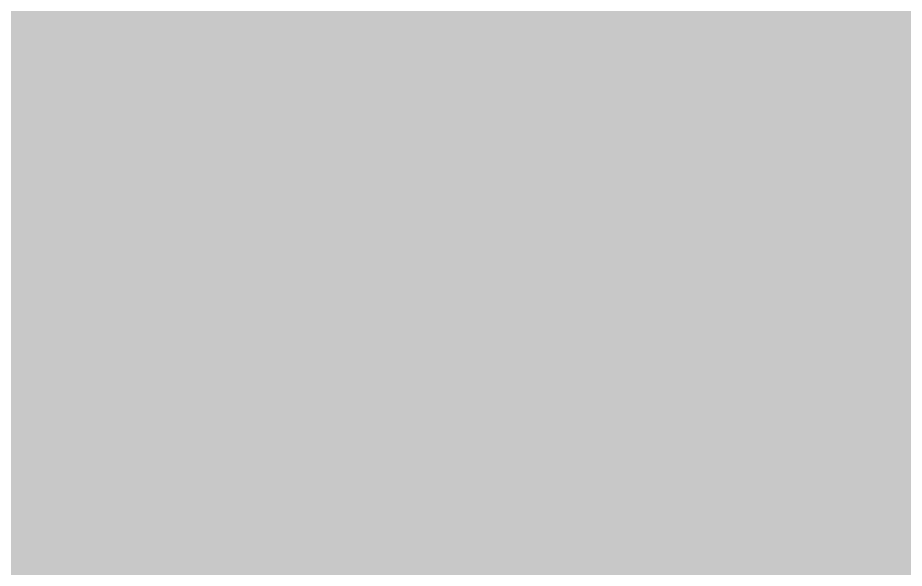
# Model space of a CAD drawing. Header units: millimetres. Extents: x 50 to 612415, y 2 to 4150.
# Drawn here: x 481853.36 to 481889.86, y 2144.99 to 2167.66 of the extents above; entities that cross this region are included whole.
import ezdxf

# ---------------------------------------------------------------- set-up
doc = ezdxf.new("R2010")
doc.units = ezdxf.units.MM
doc.layers.add('HATCH', color=8, linetype='Continuous', lineweight=9)

msp = doc.modelspace()

# ---------------------------------------------------------------- hatches: boundary and pattern name
at = {"layer": 'HATCH', "true_color": 0xccae87}
for points in [[(481638.376, 2278.652), (481129.454, 2229.31), (483655.087, 1297.024)], [(481853.458, 2197.997), (481638.376, 2278.652), (483655.087, 1297.024)], [(481638.376, 2273.174), (481129.454, 2223.832), (483655.087, 1291.545)], [(483655.087, 1291.545), (481129.454, 2223.832), (481638.376, 2273.174)], [(481853.458, 2192.518), (481638.376, 2273.174), (483655.087, 1291.545)], [(483655.087, 1291.545), (481638.376, 2273.174), (481853.458, 2192.518)], [(481638.376, 2266.326), (481129.454, 2216.984), (483655.087, 1284.697)], [(483655.087, 1284.697), (481129.454, 2216.984), (481638.376, 2266.326)], [(481853.458, 2185.67), (481638.376, 2266.326), (483655.087, 1284.697)], [(483655.087, 1284.697), (481638.376, 2266.326), (481853.458, 2185.67)], [(481638.376, 2263.587), (481131.352, 2215.51), (483652.557, 1282.907)], [(483652.557, 1282.907), (481131.352, 2215.51), (481638.376, 2263.587)], [(481853.458, 2182.931), (481638.376, 2263.587), (483652.557, 1282.907)], [(483652.557, 1282.907), (481638.376, 2263.587), (481853.458, 2182.931)], [(481638.376, 2262.902), (481131.826, 2215.141), (483651.924, 1282.46)], [(483651.924, 1282.46), (481131.826, 2215.141), (481638.376, 2262.902)], [(481853.458, 2182.246), (481638.376, 2262.902), (483651.924, 1282.46)], [(483651.924, 1282.46), (481638.376, 2262.902), (481853.458, 2182.246)], [(481638.376, 2259.478), (481134.198, 2213.299), (483648.761, 1280.222)], [(483648.761, 1280.222), (481134.198, 2213.299), (481638.376, 2259.478)], [(481853.458, 2178.822), (481638.376, 2259.478), (483648.761, 1280.222)], [(483648.761, 1280.222), (481638.376, 2259.478), (481853.458, 2178.822)], [(483643.701, 1276.641), (481137.994, 2210.351), (481638.376, 2254)], [(483643.701, 1276.641), (481638.376, 2254), (481853.458, 2173.344)], [(483655.087, 1284.697), (481853.458, 2185.67), (482068.54, 2105.014)], [(482068.54, 2105.014), (481853.458, 2185.67), (483655.087, 1284.697)], [(482068.54, 2102.275), (481853.458, 2182.931), (483652.557, 1282.907)], [(483652.557, 1282.907), (481853.458, 2182.931), (482068.54, 2102.275)], [(482068.54, 2101.59), (481853.458, 2182.246), (483651.924, 1282.46)], [(483651.924, 1282.46), (481853.458, 2182.246), (482068.54, 2101.59)], [(482064.909, 2104.656), (481855.977, 2178.113), (481853.458, 2178.822)], [(481853.458, 2178.822), (481855.977, 2178.113), (482064.909, 2104.656)], [(482064.192, 2103.257), (482064.909, 2104.656), (481853.458, 2178.822)], [(481853.458, 2178.822), (482064.909, 2104.656), (482064.192, 2103.257)], [(482064.223, 2101.812), (482064.192, 2103.257), (481853.458, 2178.822)], [(481853.458, 2178.822), (482064.192, 2103.257), (482064.223, 2101.812)], [(482065.002, 2100.42), (482064.223, 2101.812), (481853.458, 2178.822)], [(481853.458, 2178.822), (482064.223, 2101.812), (482065.002, 2100.42)], [(482066.474, 2099.177), (482065.002, 2100.42), (481853.458, 2178.822)], [(481853.458, 2178.822), (482065.002, 2100.42), (482066.474, 2099.177)], [(482068.54, 2098.166), (482066.474, 2099.177), (481853.458, 2178.822)], [(481853.458, 2178.822), (482066.474, 2099.177), (482068.54, 2098.166)], [(483648.761, 1280.222), (481853.458, 2178.822), (482068.54, 2098.166)], [(482068.54, 2098.166), (481853.458, 2178.822), (483648.761, 1280.222)], [(482064.909, 2104.656), (481858.776, 2177.755), (481855.977, 2178.113)], [(481855.977, 2178.113), (481858.776, 2177.755), (482064.909, 2104.656)], [(481861.666, 2177.771), (481864.449, 2178.16), (482064.909, 2104.656)], [(482064.909, 2104.656), (481864.449, 2178.16), (481861.666, 2177.771)], [(482064.909, 2104.656), (481861.666, 2177.771), (481858.776, 2177.755)], [(481858.776, 2177.755), (481861.666, 2177.771), (482064.909, 2104.656)], [(482066.326, 2100.437), (481868.957, 2174.451), (481870.374, 2175.71)], [(481866.936, 2173.418), (481868.957, 2174.451), (482064.909, 2099.178)], [(481868.957, 2174.451), (482066.326, 2100.437), (482064.909, 2099.178)], [(481853.458, 2173.344), (481855.977, 2172.635), (482064.909, 2099.178)], [(481853.458, 2173.344), (482064.909, 2099.178), (482064.192, 2097.778)], [(481853.458, 2173.344), (482064.192, 2097.778), (482064.223, 2096.333)], [(481853.458, 2173.344), (482064.223, 2096.333), (482065.002, 2094.942)], [(481853.458, 2173.344), (482065.002, 2094.942), (482066.474, 2093.698)], [(481853.458, 2173.344), (482066.474, 2093.698), (482068.54, 2092.688)], [(483643.701, 1276.641), (481853.458, 2173.344), (482068.54, 2092.688)], [(481864.449, 2172.682), (481866.936, 2173.418), (482064.909, 2099.178)], [(481855.977, 2172.635), (481858.776, 2172.276), (482064.909, 2099.178)], [(481861.666, 2172.292), (481864.449, 2172.682), (482064.909, 2099.178)], [(481858.776, 2172.276), (481861.666, 2172.292), (482064.909, 2099.178)]]:
    msp.add_hatch(color=43, dxfattribs=at).paths.add_polyline_path(points)

doc.saveas('drawing.dxf')
